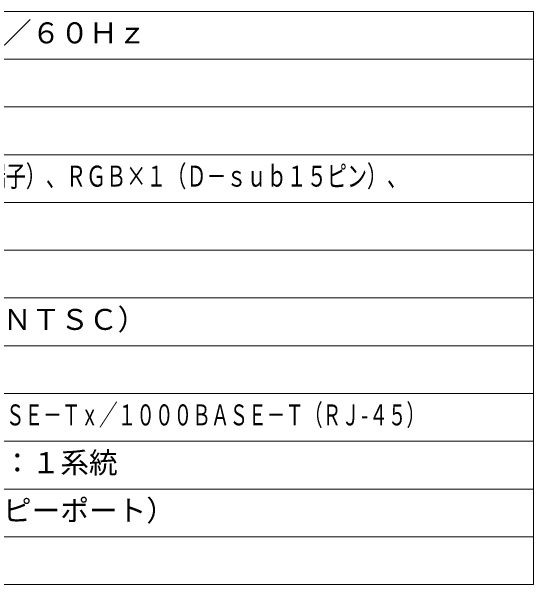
# Model space of a CAD drawing. Units: millimetres, scale not verified. Extents: x -62 to 62, y -56 to 57.
# Drawn here: x 7.9 to 62.5, y -56.5 to 3.5 of the extents above; entities that cross this region are included whole.
import ezdxf
from ezdxf.enums import TextEntityAlignment as Align

# ---------------------------------------------------------------- set-up
doc = ezdxf.new("R2010")
doc.units = ezdxf.units.MM
doc.header["$LTSCALE"] = 0.125
doc.layers.add('0-1_MOJI1', color=7, linetype='Continuous')
doc.layers.add('0-2_WAKU', color=1, linetype='Continuous', lineweight=18)
doc.styles.add('ＭＳ ゴシック', font='')
doc.styles.get('ＭＳ ゴシック').set_extended_font_data('MS Gothic')

msp = doc.modelspace()

# ---------------------------------------------------------------- linework, layer by layer
at = {"layer": '0-2_WAKU', "color": 4}
for p, q in [((62.5, 3.5), (-62.5, 3.5)), ((62.5, -56.5), (62.5, 3.5)), ((-62.5, -56.5), (62.5, -56.5))]:
    msp.add_line(p, q, dxfattribs=at)
at = {"layer": '0-2_WAKU'}
for p, q in [((-62.5, -1.5), (62.5, -1.5)), ((-62.5, -6.5), (62.5, -6.5)), ((-62.5, -11.5), (62.5, -11.5)), ((-62.5, -16.5), (62.5, -16.5)), ((-62.5, -21.5), (62.5, -21.5)), ((-62.5, -26.5), (62.5, -26.5)), ((-62.5, -31.5), (62.5, -31.5)), ((-62.5, -36.5), (62.5, -36.5)), ((-62.5, -41.5), (62.5, -41.5)), ((-62.5, -46.5), (62.5, -46.5)), ((-62.5, -51.5), (62.5, -51.5))]:
    msp.add_line(p, q, dxfattribs=at)

# ---------------------------------------------------------------- texts
at = {"layer": '0-1_MOJI1', "style": 'ＭＳ ゴシック'}
for s, p in [('ＡＣ１００Ｖ\u3000５０／６０Ｈｚ', (-20, -0.5)), ('最大１２０ｉｐｓ（ＮＴＳＣ）', (-20, -30.5)), ('入力：４系統、出力：１系統', (-20, -45.5)), ('２系統（マウス／コピーポート）', (-20, -50.5))]:
    msp.add_text(s, height=2.199, dxfattribs=at).set_placement(p, align=Align.BOTTOM_LEFT)
for s, width, p in [('ＨＤＭＩ×１（ｔｙｐｅＡ端子）、ＲＧＢ×１（Ｄ－ｓｕｂ１５ピン）、', 0.7, (-20, -15.5)), ('１０ＢＡＳＥ－Ｔ／１００ＢＡＳＥ－Ｔｘ／１０００ＢＡＳＥ－Ｔ（ＲＪ-４５）', 0.65, (-20, -40.5))]:
    msp.add_text(s, height=2.199, dxfattribs=dict(at, width=width)).set_placement(p, align=Align.BOTTOM_LEFT)

doc.saveas('drawing.dxf')
